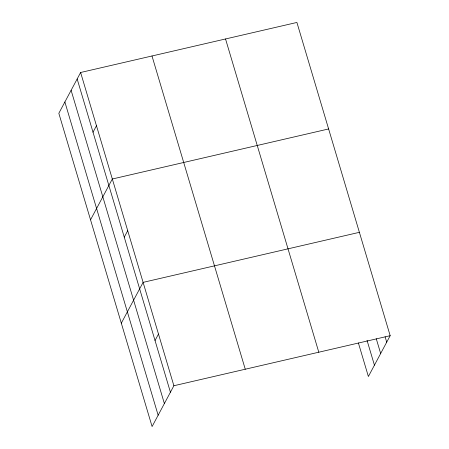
<?xml version="1.0" encoding="UTF-8"?>
<svg xmlns="http://www.w3.org/2000/svg" width="449" height="449" viewBox="0 0 449 449"><rect width="100%" height="100%" fill="white"/><g stroke="black" fill="none" stroke-linecap="round" stroke-linejoin="round"><path stroke-width="0.67" d="M80.618 72.497L58.83 113.305L152.093 426.55L173.881 385.742L80.618 72.497L296.907 22.45L390.17 335.695L368.382 376.503L358.386 342.941M93.01 132.231L96.473 125.748M90.541 219.808L112.329 178.999L328.617 128.953M124.255 237.167L127.718 230.685M121.314 323.179L143.108 282.37L359.396 232.324M155.034 340.538L158.491 334.056M173.881 385.742L390.17 335.695M385.113 336.806L386.712 342.177M376.268 338.737L380.662 353.503M367.035 340.342L374.432 365.177M225.533 38.968L318.796 352.212M151.992 55.979L245.261 369.224M77.161 78.979L170.424 392.224M71.11 90.305L164.373 403.55M64.875 101.979L158.143 415.224"/></g></svg>
